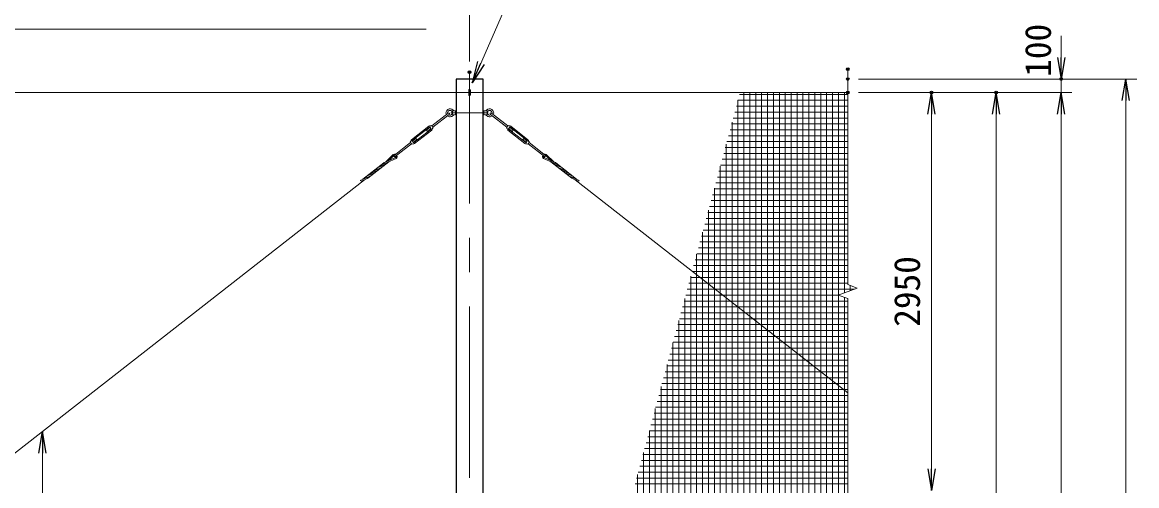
# Model space of a CAD drawing. Units: millimetres, scale not verified. Extents: x -16800 to 16800, y -11880 to 11880.
# Drawn here: x -5382 to 2870, y 2843 to 6278 of the extents above; entities that cross this region are included whole.
import ezdxf
from ezdxf.enums import TextEntityAlignment as Align

# ---------------------------------------------------------------- set-up
doc = ezdxf.new("R2010")
doc.units = ezdxf.units.MM
doc.header["$LTSCALE"] = 40
doc.header["$PDMODE"] = 32
doc.header["$PDSIZE"] = 20
doc.linetypes.add('USER1', pattern=[50.8, 31.75, -6.35, 6.35, -6.35])
for name, color, linetype, lineweight in [('0-1_D-STR1', 1, 'Continuous', 25), ('0-2_D-BMK', 2, 'USER1', 13), ('0-3_D-STR3', 3, 'Continuous', 13), ('0-4_D-STR2', 7, 'Continuous', 13), ('0-5_D-STR-DIM', 7, 'Continuous', 13), ('0-6_D-STR-TXT', 7, 'Continuous', 13)]:
    doc.layers.add(name, color=color, linetype=linetype, lineweight=lineweight)
doc.layers.add('0-7_0', color=7, linetype='Continuous')
doc.layers.add('0-8_Defpoints', color=8, linetype='Continuous')
doc.styles.add('ＭＳ ゴシック', font='')
doc.styles.get('ＭＳ ゴシック').set_extended_font_data('MS Gothic')

# ---------------------------------------------------------------- blocks, each defined once
blk = doc.blocks.new('_Open')
at = {"layer": '0-7_0'}
blk.add_line((-40, 6.67), (0, 0), dxfattribs=at)
blk.add_lwpolyline([(-40, -6.67), (0, 0), (-40, 0)], dxfattribs=at)

msp = doc.modelspace()

# ---------------------------------------------------------------- linework, layer by layer
at = {"layer": '0-1_D-STR1'}
msp.add_lwpolyline([(-1970.08, 5857.52), (-2170.08, 5857.52), (-2170.08, -3142.48), (-1970.08, -3142.48)], close=True, dxfattribs=at)
at = {"layer": '0-2_D-BMK'}
for p, q in [((-2070.08, -3193.48), (-2070.08, 5908.52)), ((-2207.58, 5607.52), (-1932.58, 5607.52))]:
    msp.add_line(p, q, dxfattribs=at)
at = {"layer": '0-3_D-STR3'}
for p, q in [((-11288.4, 5757.52), (729.92, 5757.52)), ((-2076.08, 5774.52), (-2076.08, 5740.52)), ((-2064.08, 5774.52), (-2064.08, 5740.52)), ((-2195.86, 5621.02), (-2199.3, 5615.52)), ((-2199.3, 5615.52), (-2199.3, 5599.52)), ((-2172.86, 5622.52), (-2195.86, 5621.02)), ((-2195.86, 5621.02), (-2195.86, 5607.52)), ((-2172.86, 5622.52), (-2172.86, 5592.52)), ((-2172.86, 5615.52), (-2170.08, 5615.52)), ((-1970.08, 5615.52), (-1963.08, 5615.52)), ((-1963.08, 5622.52), (-1963.08, 5592.52)), ((-1940.08, 5621.02), (-1940.08, 5594.02)), ((-1936.65, 5615.52), (-1936.65, 5599.52)), ((-2227.62, 5605.16), (-2348.87, 5510.22)), ((-2220.22, 5595.71), (-2341.47, 5500.77)), ((-2195.86, 5594.02), (-2199.3, 5599.52)), ((-2195.86, 5594.02), (-2195.86, 5607.52)), ((-2172.86, 5592.52), (-2195.86, 5594.02)), ((-2172.86, 5599.52), (-2170.08, 5599.52)), ((-1970.08, 5599.52), (-1963.08, 5599.52)), ((-1963.08, 5592.52), (-1940.08, 5594.02)), ((-1940.08, 5594.02), (-1936.65, 5599.52)), ((-1915.73, 5595.71), (-1794.48, 5500.77)), ((-1908.33, 5605.16), (-1787.08, 5510.22)), ((-2371.23, 5507.95), (-2498.78, 5408.08)), ((-2365.99, 5501.26), (-2493.54, 5401.39)), ((-2354.27, 5486.3), (-2481.82, 5386.43)), ((-2349.03, 5479.61), (-2476.58, 5379.73)), ((-2362.25, 5499.74), (-2388.24, 5479.39)), ((-2353.93, 5489.11), (-2363.18, 5500.92)), ((-2351.33, 5513.37), (-2358.51, 5509.87)), ((-2339, 5497.62), (-2351.33, 5513.37)), ((-2339, 5497.62), (-2344.11, 5491.49)), ((-1796.94, 5497.62), (-1784.61, 5513.37)), ((-1796.94, 5497.62), (-1791.83, 5491.49)), ((-1786.91, 5479.61), (-1659.36, 5379.73)), ((-1784.61, 5513.37), (-1777.44, 5509.87)), ((-1782.02, 5489.11), (-1772.77, 5500.92)), ((-1781.67, 5486.3), (-1654.12, 5386.43)), ((-1773.69, 5499.74), (-1747.71, 5479.39)), ((-1769.96, 5501.26), (-1642.41, 5401.39)), ((-1764.72, 5507.95), (-1637.17, 5408.08)), ((-2506.34, 5386.92), (-2627.59, 5291.98)), ((-2498.94, 5377.47), (-2620.19, 5282.53)), ((-2496.47, 5374.32), (-2489.3, 5377.81)), ((-2484.63, 5386.77), (-2493.88, 5398.58)), ((-2466.97, 5417.74), (-2492.95, 5397.4)), ((-2459.57, 5408.29), (-2485.56, 5387.95)), ((-2459.57, 5408.29), (-2466.97, 5417.74)), ((-1676.37, 5408.29), (-1668.97, 5417.74)), ((-1676.37, 5408.29), (-1650.39, 5387.95)), ((-1668.97, 5417.74), (-1642.99, 5397.4)), ((-1651.31, 5386.77), (-1642.07, 5398.58)), ((-1639.47, 5374.32), (-1646.64, 5377.81)), ((-1637.01, 5377.47), (-1515.75, 5282.53)), ((-1629.61, 5386.92), (-1508.35, 5291.98)), ((-2634.22, 5298.69), (-2692.33, 5242.61)), ((-2629.11, 5292.51), (-2670.83, 5252.24)), ((-1506.84, 5292.51), (-1465.12, 5252.24)), ((-1501.73, 5298.69), (-1443.62, 5242.61)), ((-2858.83, 5115.41), (-2704.69, 5236.1)), ((-2822.34, 5123.71), (-2667.45, 5244.99)), ((-2723.14, 5202.5), (-2776.97, 5178.38)), ((-2696.97, 5223), (-2750.8, 5198.88)), ((-2614, 5268.94), (-2724.63, 5219.37)), ((-2617.91, 5275.95), (-2698.46, 5239.86)), ((-1521.94, 5268.94), (-1411.32, 5219.37)), ((-1518.03, 5275.95), (-1437.49, 5239.86)), ((-1313.61, 5123.71), (-1468.49, 5244.99)), ((-1438.98, 5223), (-1385.14, 5198.88)), ((-1277.12, 5115.41), (-1431.26, 5236.1)), ((-1412.81, 5202.5), (-1358.97, 5178.38)), ((-2801.65, 5141.03), (-2878.58, 5106.56)), ((-2827.83, 5120.54), (-2869.84, 5101.71)), ((-2775.48, 5161.52), (-2829.32, 5137.4)), ((-2749.31, 5182.01), (-2803.14, 5157.89)), ((-1386.63, 5182.01), (-1332.8, 5157.89)), ((-1360.46, 5161.52), (-1306.63, 5137.4)), ((-1334.29, 5141.03), (-1257.36, 5106.56)), ((-1308.12, 5120.54), (-1266.11, 5101.71)), ((-11702.37, -1821.23), (-2848.83, 5111.12)), ((-1287.12, 5111.12), (729.92, 3531.78))]:
    msp.add_line(p, q, dxfattribs=at)
for points in [[(-1963.08, 5622.52), (-1940.08, 5621.02), (-1936.65, 5615.52)], [(-2354.85, 5490.29), (-2380.84, 5469.94), (-2388.24, 5479.39)], [(-1781.09, 5490.29), (-1755.11, 5469.94), (-1747.71, 5479.39)], [(-2496.47, 5374.32), (-2508.8, 5390.07), (-2503.69, 5396.19)], [(-1639.47, 5374.32), (-1627.14, 5390.07), (-1632.25, 5396.19)]]:
    msp.add_lwpolyline(points, dxfattribs=at)
for centre, radius, start, end in [((-2070.08, 5774.52), 6, 0, 180), ((-2070.08, 5740.52), 6, 180, 0), ((-2214.86, 5607.52), 30, 40.33299, 206.5241), ((-2214.86, 5607.52), 17.5, 27.20289, 198.01002), ((-2181.32, 5636), 14, 220.33299, 273.7314), ((-1954.62, 5636), 14, 266.2686, 319.66701), ((-1921.08, 5607.52), 30, 333.4759, 139.66701), ((-1921.08, 5607.52), 17.5, 341.98998, 152.79711), ((-2214.86, 5607.52), 30, 229.59802, 319.66701), ((-2223.92, 5600.43), 6, 308.06106, 128.06106), ((-2214.86, 5607.52), 17.5, 238.1121, 332.79711), ((-2181.32, 5579.04), 14, 86.2686, 139.66701), ((-2181.32, 5579.04), 14, 86.2686, 139.66701), ((-1954.62, 5579.04), 14, 40.33299, 93.7314), ((-1921.08, 5607.52), 30, 220.33299, 310.40198), ((-1921.08, 5607.52), 17.5, 207.20289, 301.8879), ((-1912.03, 5600.43), 6, 51.93894, 231.93894), ((-2364.75, 5499.68), 10.5, 71.94217, 128.06106), ((-2364.75, 5499.68), 2, 38.06106, 128.06106), ((-2360.26, 5513.47), 4, 251.94217, 295.96181), ((-2355.5, 5487.87), 2, 308.06106, 38.06106), ((-2355.5, 5487.87), 10.5, 308.06106, 4.17994), ((-2341.04, 5488.93), 4, 140.16031, 184.17994), ((-1794.9, 5488.93), 4, 355.82006, 39.83969), ((-1780.44, 5487.87), 10.5, 175.82006, 231.93894), ((-1780.44, 5487.87), 2, 141.93894, 231.93894), ((-1775.69, 5513.47), 4, 244.03819, 288.05783), ((-1771.19, 5499.68), 10.5, 51.93894, 108.05783), ((-1771.19, 5499.68), 2, 51.93894, 141.93894), ((-2506.77, 5398.75), 4, 320.16031, 4.17994), ((-2492.3, 5399.81), 10.5, 128.06106, 184.17994), ((-2492.3, 5399.81), 2, 128.06106, 218.06106), ((-2487.55, 5374.22), 4, 71.94217, 115.96181), ((-2483.06, 5388), 10.5, 251.94217, 308.06106), ((-2483.06, 5388), 2, 218.06106, 308.06106), ((-1652.89, 5388), 10.5, 231.93894, 288.05783), ((-1652.89, 5388), 2, 231.93894, 321.93894), ((-1648.4, 5374.22), 4, 64.03819, 108.05783), ((-1643.64, 5399.81), 2, 321.93894, 51.93894), ((-1643.64, 5399.81), 10.5, 355.82006, 51.93894), ((-1629.18, 5398.75), 4, 175.82006, 219.83969), ((-2623.77, 5284.05), 18, 66.57162, 125.23609), ((-2623.89, 5287.25), 6, 128.06106, 308.06106), ((-2623.77, 5284.05), 10, 97.2854, 122.23562), ((-2623.77, 5284.05), 10, 305.87134, 18.13347), ((-2623.77, 5284.05), 18, 302.88534, 26.42787), ((-1512.17, 5284.05), 18, 153.57213, 237.11466), ((-1512.17, 5284.05), 10, 161.86653, 234.12866), ((-1512.17, 5284.05), 18, 54.76391, 113.42838), ((-1512.05, 5287.25), 6, 231.93894, 51.93894), ((-1512.17, 5284.05), 10, 57.76438, 82.7146), ((-2738.53, 5171.5), 30, 114.1347, 128.06106), ((-2712.36, 5191.99), 30, 114.1347, 128.06106), ((-2735.41, 5229.88), 30, 294.13461, 308.06106), ((-2686.19, 5212.48), 30, 114.1347, 128.06106), ((-2709.23, 5250.37), 30, 294.13461, 308.06106), ((-1426.71, 5250.37), 30, 231.93894, 245.86539), ((-1449.75, 5212.48), 30, 51.93894, 65.8653), ((-1400.54, 5229.88), 30, 231.93894, 245.86539), ((-1423.58, 5191.99), 30, 51.93894, 65.8653), ((-1397.41, 5171.5), 30, 51.93894, 65.8653), ((-2817.05, 5110.02), 30, 114.1347, 128.06106), ((-2840.09, 5147.91), 30, 294.13461, 308.06106), ((-2790.88, 5130.51), 30, 114.1347, 128.06106), ((-2813.92, 5168.41), 30, 294.13461, 308.06106), ((-2764.71, 5151.01), 30, 114.1347, 128.06106), ((-2787.75, 5188.9), 30, 294.13461, 308.06106), ((-2761.58, 5209.39), 30, 294.13461, 308.06106), ((-1374.37, 5209.39), 30, 231.93894, 245.86539), ((-1348.2, 5188.9), 30, 231.93894, 245.86539), ((-1371.24, 5151.01), 30, 51.93894, 65.8653), ((-1322.03, 5168.41), 30, 231.93894, 245.86539), ((-1345.07, 5130.51), 30, 51.93894, 65.8653), ((-1295.85, 5147.91), 30, 231.93894, 245.86539), ((-1318.9, 5110.02), 30, 51.93894, 65.8653), ((-2839.83, 5166.18), 71.11, 236.97518, 245.03933), ((-1296.12, 5166.18), 71.11, 294.96067, 303.02482)]:
    msp.add_arc(centre, radius, start, end, dxfattribs=at)
at = {"layer": '0-4_D-STR2'}
for p, q in [((-82.79, 5700), (729.92, 5700)), ((-82.35, -2142.48), (-82.35, 5701.64)), ((-71.07, 5743.75), (729.92, 5743.75)), ((-38.6, -2142.48), (-38.6, 5757.52)), ((5.15, -2142.48), (5.15, 5757.52)), ((48.9, -2142.48), (48.9, 5757.52)), ((92.65, -2142.48), (92.65, 5757.52)), ((136.4, -2142.48), (136.4, 5757.52)), ((180.15, -2142.48), (180.15, 5757.52)), ((223.9, -2142.48), (223.9, 5757.52)), ((267.65, -2142.48), (267.65, 5757.52)), ((311.4, -2142.48), (311.4, 5757.52)), ((355.15, -2142.48), (355.15, 5757.52)), ((398.9, -2142.48), (398.9, 5757.52)), ((442.65, -2142.48), (442.65, 5757.52)), ((486.4, -2142.48), (486.4, 5757.52)), ((530.15, -2142.48), (530.15, 5757.52)), ((573.9, -2142.48), (573.9, 5757.52)), ((617.65, -2142.48), (617.65, 5757.52)), ((661.4, 4257.58), (661.4, 5757.52)), ((705.15, 4273.51), (705.15, 5757.52)), ((-106.24, 5612.5), (729.92, 5612.5)), ((-94.52, 5656.25), (729.92, 5656.25)), ((-126.1, -2142.48), (-126.1, 5538.37)), ((-117.96, 5568.75), (729.92, 5568.75)), ((-141.41, 5481.25), (729.92, 5481.25)), ((-129.69, 5525), (729.92, 5525)), ((-169.85, -2142.48), (-169.85, 5375.09)), ((-164.85, 5393.75), (729.92, 5393.75)), ((-153.13, 5437.5), (729.92, 5437.5)), ((-188.3, 5306.25), (729.92, 5306.25)), ((-176.58, 5350), (729.92, 5350)), ((-213.6, -2142.48), (-213.6, 5211.81)), ((-211.75, 5218.75), (729.92, 5218.75)), ((-200.02, 5262.5), (729.92, 5262.5)), ((-235.19, 5131.25), (729.92, 5131.25)), ((-223.47, 5175), (729.92, 5175)), ((-258.64, 5043.75), (729.92, 5043.75)), ((-257.35, -2142.48), (-257.35, 5048.54)), ((-246.91, 5087.5), (729.92, 5087.5)), ((-282.08, 4956.25), (729.92, 4956.25)), ((-270.36, 5000), (729.92, 5000)), ((-305.53, 4868.75), (729.92, 4868.75)), ((-301.1, -2142.48), (-301.1, 4885.26)), ((-293.8, 4912.5), (729.92, 4912.5)), ((-317.25, 4825), (729.92, 4825)), ((-344.85, -2142.48), (-344.85, 4721.98)), ((-340.7, 4737.5), (729.92, 4737.5)), ((-328.97, 4781.25), (729.92, 4781.25)), ((-364.14, 4650), (729.92, 4650)), ((-352.42, 4693.75), (729.92, 4693.75)), ((-388.6, -2142.48), (-388.6, 4558.7)), ((-387.59, 4562.5), (729.92, 4562.5)), ((-375.86, 4606.25), (729.92, 4606.25)), ((-411.03, 4475), (729.92, 4475)), ((-399.31, 4518.75), (729.92, 4518.75)), ((-434.48, 4387.5), (729.92, 4387.5)), ((-432.35, -2142.48), (-432.35, 4395.43)), ((-422.76, 4431.25), (729.92, 4431.25)), ((-457.92, 4300), (777.94, 4300)), ((-446.2, 4343.75), (729.92, 4343.75)), ((748.9, 4289.43), (748.9, 4326.92)), ((792.65, 4305.35), (792.65, 4310.99)), ((-481.37, 4212.5), (729.92, 4212.5)), ((-476.1, -2142.48), (-476.1, 4232.15)), ((-469.65, 4256.25), (661.15, 4256.25)), ((661.4, 1307.58), (661.4, 4256.16)), ((705.15, 1323.51), (705.15, 4240.24)), ((-493.09, 4168.75), (729.92, 4168.75)), ((-519.85, -2142.48), (-519.85, 4068.87)), ((-516.54, 4081.25), (729.92, 4081.25)), ((-504.81, 4125), (729.92, 4125)), ((-539.98, 3993.75), (729.92, 3993.75)), ((-528.26, 4037.5), (729.92, 4037.5)), ((-563.6, -2142.48), (-563.6, 3905.59)), ((-563.43, 3906.25), (729.92, 3906.25)), ((-551.71, 3950), (729.92, 3950)), ((-586.87, 3818.75), (729.92, 3818.75)), ((-575.15, 3862.5), (729.92, 3862.5)), ((-610.32, 3731.25), (729.92, 3731.25)), ((-607.35, -2142.48), (-607.35, 3742.32)), ((-598.6, 3775), (729.92, 3775)), ((-633.77, 3643.75), (729.92, 3643.75)), ((-622.04, 3687.5), (729.92, 3687.5)), ((-657.21, 3556.25), (729.92, 3556.25)), ((-651.1, -2142.48), (-651.1, 3579.04)), ((-645.49, 3600), (729.92, 3600)), ((-680.66, 3468.75), (729.92, 3468.75)), ((-668.93, 3512.5), (729.92, 3512.5)), ((-694.85, -2142.48), (-694.85, 3415.76)), ((-692.38, 3425), (729.92, 3425)), ((-715.82, 3337.5), (729.92, 3337.5)), ((-704.1, 3381.25), (729.92, 3381.25)), ((-739.27, 3250), (729.92, 3250)), ((-738.6, -2142.48), (-738.6, 3252.49)), ((-727.55, 3293.75), (729.92, 3293.75)), ((-762.72, 3162.5), (729.92, 3162.5)), ((-750.99, 3206.25), (729.92, 3206.25)), ((-786.16, 3075), (729.92, 3075)), ((-782.35, -2142.48), (-782.35, 3089.21)), ((-774.44, 3118.75), (729.92, 3118.75)), ((-809.61, 2987.5), (729.92, 2987.5)), ((-797.88, 3031.25), (729.92, 3031.25)), ((-833.05, 2900), (729.92, 2900)), ((-826.1, -2142.48), (-826.1, 2925.93)), ((-821.33, 2943.75), (729.92, 2943.75)), ((-844.78, 2856.25), (729.92, 2856.25))]:
    msp.add_line(p, q, dxfattribs=at)
at = {"layer": '0-5_D-STR-DIM'}
for p, q in [((-2070.08, 5988.52), (-2070.08, 7194.14)), ((-2070.08, 5988.52), (-2070.08, 7194.14)), ((2309.92, 6017.52), (2309.92, 6177.52)), ((729.92, 4333.83), (729.92, 5929.93)), ((809.92, 5857.52), (2389.92, 5857.52)), ((809.92, 5857.52), (2869.92, 5857.52)), ((2309.92, 5757.52), (2309.92, 5857.52)), ((809.92, 5757.52), (1429.92, 5757.52)), ((809.92, 5757.52), (1909.92, 5757.52)), ((809.92, 5757.52), (2389.92, 5757.52)), ((809.92, 5757.52), (2389.92, 5757.52)), ((2789.92, 5697.52), (2789.92, -2982.48)), ((1349.92, 2967.52), (1349.92, 5597.52)), ((1829.92, -1982.48), (1829.92, 5597.52)), ((2309.92, 5597.52), (2309.92, -2082.48)), ((2309.92, 5597.52), (2309.92, 5437.52)), ((659.44, 4256.87), (800.4, 4308.17)), ((800.4, 4308.17), (729.92, 4333.83)), ((729.92, 4231.22), (659.44, 4256.87)), ((729.92, 1383.83), (729.92, 4231.22))]:
    msp.add_line(p, q, dxfattribs=at)
at = {"layer": '0-6_D-STR-TXT'}
for points in [[(508.78, 6479), (-1767, 6479), (-2048.94, 5831.05)], [(-2391.03, 6228.16), (-8259.7, 6228.16), (-8408.52, 5759.43)], [(-2560.51, 1302.49), (-5231.21, 1302.49), (-5231.21, 3243.71)]]:
    msp.add_lwpolyline(points, dxfattribs=at)
at = {"layer": '0-8_Defpoints'}
for p in [(-2070.08, 5908.52), (729.92, 5929.93), (729.92, 5857.52), (2309.92, 5857.52), (729.92, 5757.52), (1349.92, 5757.52), (1829.92, 5757.52)]:
    msp.add_point(p, dxfattribs=at)

# ---------------------------------------------------------------- block references
at = {"layer": '0-5_D-STR-DIM', "xscale": 4, "yscale": 4}
for p, rotation in [((2309.92, 5857.52), 270), ((2789.92, 5857.52), 90), ((1349.92, 5757.52), 90), ((1829.92, 5757.52), 90), ((2309.92, 5757.52), 90), ((2309.92, 5757.52), 90), ((1349.92, 2807.52), 270)]:
    msp.add_blockref('_Open', p, dxfattribs=dict(at, rotation=rotation))
at = {"layer": '0-6_D-STR-TXT', "xscale": 4, "yscale": 4}
for p, rotation in [((-2049.73, 5829.22), 246.48485), ((-5231.21, 3245.71), 90)]:
    msp.add_blockref('_Open', p, dxfattribs=dict(at, rotation=rotation))

# ---------------------------------------------------------------- texts
at = {"layer": '0-5_D-STR-DIM', "style": 'ＭＳ ゴシック'}
for s, p in [('100', (2292.46, 5874.12)), ('2950', (1322.93, 4021.52))]:
    msp.add_text(s, height=192.4, rotation=90, dxfattribs=at).set_placement(p, align=Align.BOTTOM_LEFT)

doc.saveas('drawing.dxf')
